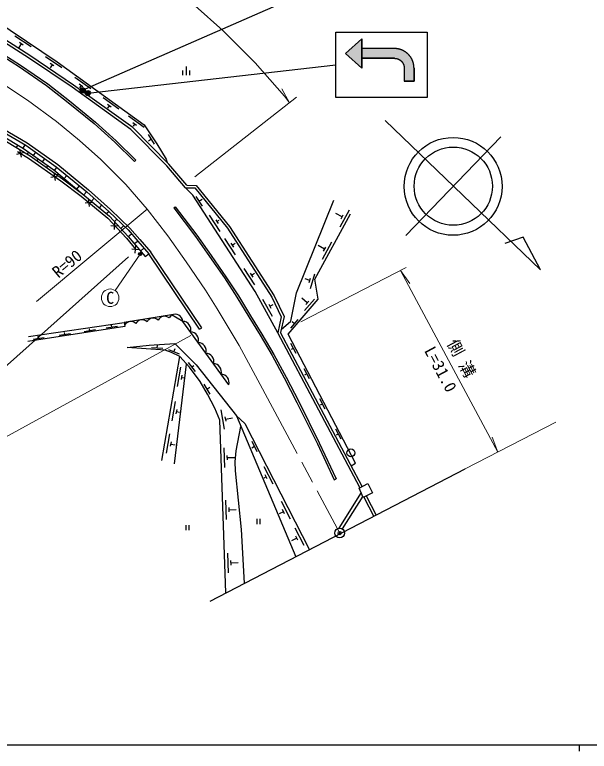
# Model space of a CAD drawing. Units: millimetres at full size, sheet at 1:1000; details may follow other scales. Extents: x 40000 to 680000, y 20000 to 380000.
# Drawn here: x 281447 to 369566, y 204000 to 316886 of the extents above; entities that cross this region are included whole.
import ezdxf
from ezdxf.enums import TextEntityAlignment as Align

# ---------------------------------------------------------------- set-up
doc = ezdxf.new("R2010")
doc.units = ezdxf.units.MM
doc.header["$LTSCALE"] = 1000
doc.header["$PDMODE"] = 32
doc.header["$PDSIZE"] = 500
doc.linetypes.add('CHAIN', pattern=[18.5, 12, -1.5, 3.5, -1.5])
for name, color, linetype, lineweight in [('M-BGD', 7, 'Continuous', 25), ('M-BGD-HTXT', 7, 'Continuous', 13), ('M-BMK', 2, 'CHAIN', 13), ('M-BMK-OTRS', 5, 'Continuous', 25), ('M-BMK-SRVR', 3, 'Continuous', 25), ('M-STR-HTXT', 7, 'Continuous', 13), ('M-STR-STRC', 7, 'Continuous', 25), ('M-TTL-BAND', 7, 'Continuous', 25)]:
    doc.layers.add(name, color=color, linetype=linetype, lineweight=lineweight)
doc.layers.add('M-OTRS', color=6, linetype='Continuous')
doc.styles.add('ＭＳ ゴシック', font='')
doc.styles.get('ＭＳ ゴシック').set_extended_font_data('MS Gothic')

msp = doc.modelspace()

# ---------------------------------------------------------------- hatches: boundary and pattern name
at = {"layer": 'M-STR-STRC'}
for points in [[(334686, 311704), (334686, 313204), (332186, 310954), (334686, 308704), (334686, 310204)], [(339920, 310185), (339946, 310181), (339972, 310176), (339998, 310171), (340023, 310165), (340049, 310159), (340074, 310153), (340099, 310146), (340124, 310138), (340149, 310130), (340174, 310122), (340199, 310113), (340223, 310104), (340248, 310095), (340272, 310085), (340296, 310074), (340320, 310063), (340343, 310052), (340367, 310040), (340390, 310028), (340413, 310016), (340436, 310003), (340458, 309990), (340481, 309976), (340503, 309962), (340525, 309947), (340546, 309932), (340567, 309917), (340588, 309902), (340609, 309886), (340630, 309869), (340650, 309853), (340670, 309836), (340689, 309818), (340709, 309801), (340728, 309783), (340746, 309764), (340765, 309746), (340783, 309727), (340800, 309707), (340818, 309688), (340835, 309668), (340851, 309648), (340868, 309627), (340884, 309606), (340899, 309585), (340914, 309564), (340929, 309543), (340944, 309521), (340958, 309499), (340972, 309476), (340985, 309454), (340998, 309431), (341010, 309408), (341022, 309385), (341034, 309361), (341045, 309338), (341056, 309314), (341067, 309290), (341077, 309266), (341086, 309241), (341095, 309217), (341104, 309192), (341112, 309167), (341120, 309142), (341128, 309117), (341135, 309092), (341141, 309067), (341147, 309041), (341153, 309016), (341158, 308990), (341163, 308964), (341167, 308938), (341171, 308913), (341175, 308887), (341178, 308861), (341180, 308834), (341182, 308808), (341184, 308782), (341185, 308756), (341186, 308730), (341186, 308704), (341186, 306704), (342686, 306704), (342686, 308704), (342685, 308756), (342684, 308808), (342682, 308861), (342678, 308913), (342674, 308965), (342669, 309017), (342663, 309069), (342657, 309121), (342649, 309173), (342640, 309225), (342631, 309276), (342620, 309327), (342609, 309379), (342597, 309430), (342584, 309480), (342570, 309531), (342555, 309581), (342539, 309631), (342522, 309680), (342505, 309730), (342487, 309779), (342467, 309828), (342447, 309876), (342426, 309924), (342405, 309972), (342382, 310019), (342359, 310066), (342335, 310112), (342310, 310158), (342284, 310204), (342257, 310249), (342230, 310294), (342202, 310338), (342173, 310381), (342143, 310424), (342113, 310467), (342082, 310509), (342050, 310551), (342017, 310592), (341984, 310632), (341950, 310672), (341915, 310711), (341880, 310750), (341844, 310788), (341807, 310825), (341770, 310862), (341732, 310898), (341693, 310933), (341654, 310968), (341614, 311002), (341574, 311035), (341533, 311068), (341491, 311100), (341449, 311131), (341406, 311161), (341363, 311191), (341320, 311220), (341276, 311248), (341231, 311275), (341186, 311302), (341140, 311328), (341094, 311353), (341048, 311377), (341001, 311400), (340954, 311423), (340906, 311444), (340858, 311465), (340810, 311485), (340761, 311504), (340712, 311523), (340662, 311540), (340613, 311557), (340563, 311573), (340513, 311588), (340462, 311602), (340412, 311615), (340361, 311627), (340309, 311638), (340258, 311649), (340207, 311658), (340155, 311667), (340103, 311675), (340051, 311681), (339999, 311687), (339947, 311692), (339895, 311696), (339843, 311700), (339790, 311702), (339738, 311703), (339686, 311704), (334686, 311704), (334686, 310204), (339686, 310204), (339712, 310204), (339738, 310203), (339764, 310202), (339790, 310200), (339816, 310198), (339843, 310196), (339869, 310193), (339895, 310189)], [(291523, 305089, -1), (292198, 305519, -0.41421), (292076, 304967, -0.41421)], [(292309, 304656, -1), (292984, 305086, -0.41421), (292861, 304534, -0.41421)], [(300883, 280329, -1), (300444, 280090, -0.41421), (300544, 280429, -0.41421)]]:
    msp.add_hatch(color=256, dxfattribs=at).paths.add_polyline_path(points)

# ---------------------------------------------------------------- linework, layer by layer
at = {"layer": 'M-BGD'}
for p, q in [((283947, 311945), (281457, 313619)), ((282451, 312409), (282101, 311888)), ((282741, 312213), (282160, 312604)), ((288671, 308764), (286181, 310439)), ((287465, 309033), (286885, 309423)), ((287175, 309228), (286861, 308761)), ((307241, 307627), (307241, 308323)), ((307775, 307627), (307775, 308955)), ((308308, 307627), (308308, 308323)), ((293107, 305527), (290674, 307281)), ((291911, 305834), (291343, 306243)), ((291627, 306039), (291383, 305700)), ((297425, 302415), (294991, 304169)), ((296229, 302722), (295661, 303131)), ((295945, 302927), (295699, 302586)), ((301321, 299606), (298887, 301360)), ((300125, 299914), (299557, 300323)), ((299841, 300118), (299625, 299819)), ((302901, 297073), (301947, 298540)), ((281901, 296938), (281665, 296550)), ((282723, 296450), (283029, 296966)), ((302424, 297807), (301952, 297500)), ((281791, 295519), (282946, 295801)), ((282505, 295079), (282221, 296241)), ((283559, 295866), (283353, 295526)), ((284346, 295308), (284693, 295798)), ((285059, 294803), (284850, 294509)), ((285717, 294336), (286064, 294825)), ((286492, 293786), (286299, 293510)), ((299806, 294377), (300017, 294590)), ((287685, 291492), (287484, 292671)), ((287540, 293031), (287921, 293496)), ((288109, 292556), (287942, 292317)), ((287004, 291981), (288176, 292180)), ((289025, 291792), (289417, 292270)), ((289865, 291092), (289778, 290977)), ((290994, 290150), (291400, 290646)), ((292476, 289765), (292059, 289263)), ((309226, 289037), (310177, 287568)), ((292249, 288043), (293433, 288153)), ((292891, 287504), (292781, 288695)), ((293212, 288306), (293612, 288753)), ((309702, 288303), (310174, 288608)), ((294426, 287297), (294788, 287701)), ((295480, 286421), (295859, 286744)), ((305832, 287286), (306071, 287467)), ((331344, 284367), (332781, 287000)), ((311273, 286185), (312904, 283667)), ((331667, 285899), (330680, 286438)), ((331500, 285592), (331835, 286206)), ((296182, 284586), (297370, 284540)), ((296733, 285194), (297088, 285563)), ((296747, 283968), (296794, 285163)), ((297733, 284111), (298149, 284544)), ((312276, 285464), (312656, 284877)), ((312466, 285171), (312788, 285379)), ((298864, 282888), (299339, 283297)), ((313607, 282580), (315238, 280062)), ((299790, 281800), (300322, 282156)), ((299944, 280353), (300041, 281545)), ((300752, 280672), (301243, 281100)), ((314610, 281859), (314991, 281272)), ((314800, 281565), (315272, 281871)), ((328976, 280966), (327988, 281505)), ((328652, 279434), (330089, 282067)), ((328808, 280659), (329143, 281273)), ((299405, 280994), (300590, 280898)), ((309796, 268694), (301991, 280244)), ((310127, 268918), (302308, 280488)), ((316577, 277993), (318208, 275474)), ((317580, 277272), (317960, 276684)), ((317770, 276978), (318242, 277284)), ((326787, 274941), (327451, 277154)), ((326688, 276177), (326000, 276384)), ((326587, 275842), (326789, 276512)), ((319470, 273312), (320908, 270678)), ((326310, 272721), (325456, 273453)), ((325901, 271551), (327404, 273305)), ((320416, 272518), (320752, 271903)), ((320584, 272210), (321078, 272480)), ((326083, 272455), (326538, 272987)), ((305496, 270876), (305115, 270415)), ((323801, 268841), (324940, 270170)), ((324370, 269506), (324021, 269806)), ((292968, 268487), (292925, 268765)), ((295479, 268874), (297209, 269140)), ((296344, 269007), (296301, 269285)), ((309796, 268694), (310127, 268918)), ((285124, 267279), (285068, 267640)), ((288279, 267765), (290008, 268031)), ((289144, 267898), (289101, 268176)), ((292103, 268354), (293832, 268620)), ((334377, 244403), (321785, 268131)), ((334731, 244588), (322207, 268189)), ((284259, 267146), (285988, 267412)), ((324600, 264970), (323788, 266520)), ((302430, 265894), (304175, 265762)), ((303303, 265828), (303331, 266195)), ((305052, 265558), (306674, 264902)), ((305863, 265230), (306074, 265752)), ((324194, 265745), (323839, 265559)), ((304014, 248545), (306792, 264506)), ((305972, 248063), (307809, 263352)), ((308058, 263587), (309107, 262186)), ((308582, 262887), (308919, 263139)), ((306853, 262864), (306338, 259909)), ((326640, 261078), (325827, 262629)), ((307099, 261654), (306979, 260965)), ((307039, 261309), (307418, 261243)), ((326233, 261854), (325867, 261661)), ((310464, 260250), (311352, 258742)), ((310908, 259496), (311393, 259782)), ((306047, 257605), (305533, 254649)), ((329070, 256441), (328257, 257992)), ((306294, 256395), (306174, 255705)), ((313057, 256316), (313559, 253359)), ((328664, 257217), (328288, 257020)), ((306234, 256050), (306723, 255965)), ((313693, 255258), (313810, 254568)), ((313752, 254913), (314861, 255101)), ((331494, 251816), (330681, 253366)), ((305184, 252646), (304670, 249690)), ((331087, 252591), (330772, 252426)), ((305431, 251435), (305311, 250746)), ((305371, 251091), (306033, 250975)), ((318246, 250687), (317826, 250472)), ((318645, 249908), (317847, 251466)), ((313505, 250488), (313610, 247490)), ((313995, 249354), (314019, 248655)), ((314007, 249004), (315131, 249043)), ((321092, 244915), (319725, 247586)), ((320167, 245734), (319848, 246357)), ((320008, 246046), (319668, 245872)), ((330453, 245617), (330725, 245743)), ((334573, 243651), (331156, 238180)), ((334821, 243104), (331682, 238077)), ((334987, 242947), (336511, 240003)), ((335342, 243132), (336866, 240187)), ((313783, 242506), (313887, 239508)), ((323737, 239588), (322370, 242258)), ((314273, 241373), (314297, 240673)), ((314285, 241023), (315409, 241062)), ((322653, 240718), (322021, 240395)), ((322812, 240406), (322493, 241030)), ((318585, 239599), (318585, 238817)), ((319052, 239599), (319052, 238817)), ((307697, 238659), (307697, 237876)), ((308164, 238659), (308164, 237876)), ((325816, 235525), (324449, 238196)), ((324732, 236655), (323906, 236233)), ((324892, 236344), (324573, 236967)), ((314066, 234364), (314171, 231366)), ((314556, 233231), (314580, 232531)), ((314568, 232881), (315693, 232920))]:
    msp.add_line(p, q, dxfattribs=at)
for points in [[(289196, 325682), (285278, 325449), (280372, 324641), (278022, 323581), (276055, 320405), (275993, 317695), (287958, 309649), (301321, 300017), (303231, 297081), (304659, 294727), (304849, 294227)], [(307636, 290379), (304786, 293721), (299280, 299317), (290234, 305774), (283536, 310291), (275266, 315550)], [(307826, 290773), (305081, 293992), (299541, 299623), (290462, 306103), (283755, 310625), (275480, 315888)], [(191086, 305695), (196278, 307175), (201946, 308707), (207599, 310020), (211524, 310805), (215479, 311464), (220162, 311902), (224554, 312099), (231072, 312049), (236780, 311736), (240454, 311365), (245570, 310680), (249742, 309883), (253591, 309027), (257181, 308002), (261744, 306579), (266122, 304995), (271539, 302664), (275528, 300661), (279292, 298486), (282808, 296400), (287444, 293110), (291893, 289401)], [(279625, 310539), (282191, 308893), (286330, 306036), (289643, 303444), (293652, 300202), (296793, 297359), (299806, 294377)], [(279784, 310793), (282357, 309143), (286507, 306278), (289830, 303678), (293847, 300430), (296999, 297577), (300017, 294590)], [(279797, 299348), (283353, 297239), (288051, 293906), (292786, 290028), (296131, 287038), (299115, 284171), (300625, 282418), (302308, 280488)], [(279595, 299003), (283135, 296903), (287808, 293588), (292526, 289724), (295859, 286744), (298824, 283896), (300322, 282156), (301991, 280244)], [(279919, 297611), (283803, 295252), (288751, 291743), (291893, 289401), (295987, 286000), (298864, 282888), (301472, 279826), (301991, 280244)], [(281888, 295947), (283583, 294918), (288515, 291419), (291645, 289087), (295711, 285709), (298565, 282622), (299992, 280947)], [(307826, 290773), (309252, 290726), (314404, 284431), (321242, 273812), (322755, 270655), (322207, 268189)], [(322312, 268661), (323797, 269935), (324648, 274248), (330375, 288461)], [(305832, 287286), (309157, 282908), (311334, 279819), (313596, 276569), (315517, 273618), (317368, 270598), (319086, 267796), (320909, 264643), (322790, 261217), (324728, 257456), (327893, 251138), (330453, 245617)], [(306071, 287467), (309399, 283085), (311579, 279991), (313844, 276736), (315771, 273779), (317624, 270755), (319344, 267950), (321170, 264790), (323055, 261358), (324996, 257592), (328163, 251268), (330725, 245743)], [(333059, 247740), (333735, 248145), (323376, 267912), (327989, 273296), (327484, 276353), (332960, 286389)], [(314263, 260162), (307236, 269889), (305496, 270876), (298231, 269736)], [(283540, 267571), (298231, 269736), (298324, 269113), (283445, 266821)], [(313828, 228265), (312907, 254731), (312157, 256561), (311025, 258743), (309892, 260667), (308245, 262868), (306792, 264506), (305500, 265127), (304546, 265451), (298684, 265898), (302056, 266266), (305986, 266480), (309268, 263215), (315478, 255388), (324545, 233811)], [(315478, 255388), (316752, 254222), (326643, 234897)], [(316689, 229746), (316243, 238001), (315297, 246992), (315264, 248381), (315408, 250052), (316148, 253793)]]:
    msp.add_lwpolyline(points, dxfattribs=at)
for points in [[(321785, 268131), (318338, 274447), (308764, 289235), (307636, 290379), (309058, 290333), (314080, 284195), (320892, 273617), (322335, 270607)], [(334260, 244342), (335590, 245037), (336301, 243632), (334910, 242907)]]:
    msp.add_lwpolyline(points, close=True, dxfattribs=at)
msp.add_circle((333007, 249730), 600, dxfattribs=at)
for centre, radius, start, end in [((305996, 269730), 1250, 7.29787, 113.55807), ((299262, 268772), 1087, 45.79084, 152.05105), ((300981, 269042), 1087, 45.79084, 152.05105), ((302699, 269312), 1087, 45.79084, 152.05105), ((304417, 269582), 1087, 50.05859, 152.05105), ((307213, 268639), 1250, 342.71582, 88.97602), ((308384, 267018), 1250, 342.71582, 88.97602), ((309556, 265397), 1250, 342.71582, 88.97602), ((310727, 263776), 1250, 342.71582, 88.97602), ((311898, 262155), 1250, 342.71582, 88.97602), ((313069, 260533), 1250, 342.71582, 88.97602)]:
    msp.add_arc(centre, radius, start, end, dxfattribs=at)
at = {"layer": 'M-BGD-HTXT'}
msp.add_line((300663, 280210), (296847, 274617), dxfattribs=at)
msp.add_circle((296086, 273502), 1350, dxfattribs=at)
at = {"layer": 'M-BMK'}
msp.add_lwpolyline([(280255, 305897), (283385, 303796), (287866, 300506), (291398, 297609), (294643, 294693), (298478, 290882), (301781, 287109), (304926, 283014), (307754, 279012), (310694, 274673), (312503, 271816), (315851, 266212), (319084, 260206), (331284, 237441)], dxfattribs=at)
at = {"layer": 'M-BMK-OTRS'}
msp.add_line((311402, 227010), (350543, 247265), dxfattribs=at)
at = {"layer": 'M-BMK-SRVR'}
for p, q in [((338255, 300658), (362074, 277776)), ((355985, 298185), (341437, 283040)), ((359451, 282800), (356623, 281798)), ((362074, 277776), (359451, 282800))]:
    msp.add_line(p, q, dxfattribs=at)
for centre, radius in [((348682, 290582), 7500), ((348711, 290612), 6000), ((331284, 237441), 750)]:
    msp.add_circle(centre, radius, dxfattribs=at)
at = {"layer": 'M-OTRS'}
msp.add_point((331284, 237441), dxfattribs=at)
at = {"layer": 'M-STR-HTXT'}
for p, q in [((323611, 303385), (322401, 305521)), ((309063, 292017), (324688, 304226)), ((284802, 272950), (301781, 287109)), ((275630, 259068), (298915, 279801)), ((325344, 269820), (341486, 278140)), ((340597, 277682), (342050, 275704)), ((308435, 267718), (274556, 249156)), ((364440, 254457), (350543, 247265)), ((355527, 249844), (354680, 252148))]:
    msp.add_line(p, q, dxfattribs=at)
for points in [[(274766, 339351), (279603, 337099), (284357, 334730), (290294, 331578), (294755, 328956), (299036, 326082), (304568, 322020), (309141, 318270), (313350, 314486), (318339, 309529), (322841, 304387), (323611, 303385)], [(340597, 277682), (343070, 273089), (355527, 249844)]]:
    msp.add_lwpolyline(points, dxfattribs=at)
at = {"layer": 'M-STR-STRC'}
for p, q in [((291861, 305304), (341052, 326874)), ((330686, 314204), (344686, 314204)), ((330686, 304204), (330686, 314204)), ((344686, 314204), (344686, 305594)), ((334686, 313204), (332186, 310954)), ((334686, 313204), (334686, 308704)), ((339686, 311704), (334686, 311704)), ((332186, 310954), (334686, 308704)), ((339686, 310204), (334686, 310204)), ((292646, 304871), (330686, 309204)), ((341186, 308704), (341186, 306704)), ((342686, 308704), (342686, 306704)), ((342686, 306704), (341186, 306704)), ((344686, 305587), (344686, 304204)), ((344686, 304204), (330686, 304204))]:
    msp.add_line(p, q, dxfattribs=at)
for points in [[(334686, 311704), (334686, 313204), (332186, 310954), (334686, 308704)], [(339686, 311704), (334686, 311704), (334686, 310204), (339686, 310204), (339712, 310204), (339738, 310203), (339764, 310202), (339790, 310200), (339816, 310198), (339843, 310196), (339869, 310193), (339895, 310189), (339920, 310185), (339946, 310181), (339972, 310176), (339998, 310171), (340023, 310165), (340049, 310159), (340074, 310153), (340099, 310146), (340124, 310138), (340149, 310130), (340174, 310122), (340199, 310113), (340223, 310104), (340248, 310095), (340272, 310085), (340296, 310074), (340320, 310063), (340343, 310052), (340367, 310040), (340390, 310028), (340413, 310016), (340436, 310003), (340458, 309990), (340481, 309976), (340503, 309962), (340525, 309947), (340546, 309932), (340567, 309917), (340588, 309902), (340609, 309886), (340630, 309869), (340650, 309853), (340670, 309836), (340689, 309818), (340709, 309801), (340728, 309783), (340746, 309764), (340765, 309746), (340783, 309727), (340800, 309707), (340818, 309688), (340835, 309668), (340851, 309648), (340868, 309627), (340884, 309606), (340899, 309585), (340914, 309564), (340929, 309543), (340944, 309521), (340958, 309499), (340972, 309476), (340985, 309454), (340998, 309431), (341010, 309408), (341022, 309385), (341034, 309361), (341045, 309338), (341056, 309314), (341067, 309290), (341077, 309266), (341086, 309241), (341095, 309217), (341104, 309192), (341112, 309167), (341120, 309142), (341128, 309117), (341135, 309092), (341141, 309067), (341147, 309041), (341153, 309016), (341158, 308990), (341163, 308964), (341167, 308938), (341171, 308913), (341175, 308887), (341178, 308861), (341180, 308834), (341182, 308808), (341184, 308782), (341185, 308756), (341186, 308730), (341186, 308704), (341186, 306704), (342686, 306704), (342686, 308704), (342685, 308756), (342684, 308808), (342682, 308861), (342678, 308913), (342674, 308965), (342669, 309017), (342663, 309069), (342657, 309121), (342649, 309173), (342640, 309225), (342631, 309276), (342620, 309327), (342609, 309379), (342597, 309430), (342584, 309480), (342570, 309531), (342555, 309581), (342539, 309631), (342522, 309680), (342505, 309730), (342487, 309779), (342467, 309828), (342447, 309876), (342426, 309924), (342405, 309972), (342382, 310019), (342359, 310066), (342335, 310112), (342310, 310158), (342284, 310204), (342257, 310249), (342230, 310294), (342202, 310338), (342173, 310381), (342143, 310424), (342113, 310467), (342082, 310509), (342050, 310551), (342017, 310592), (341984, 310632), (341950, 310672), (341915, 310711), (341880, 310750), (341844, 310788), (341807, 310825), (341770, 310862), (341732, 310898), (341693, 310933), (341654, 310968), (341614, 311002), (341574, 311035), (341533, 311068), (341491, 311100), (341449, 311131), (341406, 311161), (341363, 311191), (341320, 311220), (341276, 311248), (341231, 311275), (341186, 311302), (341140, 311328), (341094, 311353), (341048, 311377), (341001, 311400), (340954, 311423), (340906, 311444), (340858, 311465), (340810, 311485), (340761, 311504), (340712, 311523), (340662, 311540), (340613, 311557), (340563, 311573), (340513, 311588), (340462, 311602), (340412, 311615), (340361, 311627), (340309, 311638), (340258, 311649), (340207, 311658), (340155, 311667), (340103, 311675), (340051, 311681), (339999, 311687), (339947, 311692), (339895, 311696), (339843, 311700), (339790, 311702), (339738, 311703)]]:
    msp.add_lwpolyline(points, close=True, dxfattribs=at)
for centre, radius in [((291861, 305304), 400), ((292646, 304871), 400), ((300663, 280210), 250)]:
    msp.add_circle(centre, radius, dxfattribs=at)
at = {"layer": 'M-TTL-BAND'}
for p, q in [((40000, 205000), (579000, 205000)), ((368000, 205000), (368000, 204000))]:
    msp.add_line(p, q, dxfattribs=at)

# ---------------------------------------------------------------- texts
at = {"layer": 'M-BGD-HTXT', "style": 'ＭＳ ゴシック'}
msp.add_text('C', height=1833, dxfattribs=at).set_placement((296086, 273502), align=Align.MIDDLE_CENTER)
at = {"layer": 'M-STR-HTXT', "style": 'ＭＳ ゴシック'}
for s, rotation, p in [('R=90', 39.824, (290407, 277603)), ('側 溝', 298.188, (348688, 263528)), ('L=31.0', 298.188, (345472, 261864))]:
    msp.add_text(s, height=1833, rotation=rotation, dxfattribs=at).set_placement(p, align=Align.BOTTOM_CENTER)

doc.saveas('drawing.dxf')
